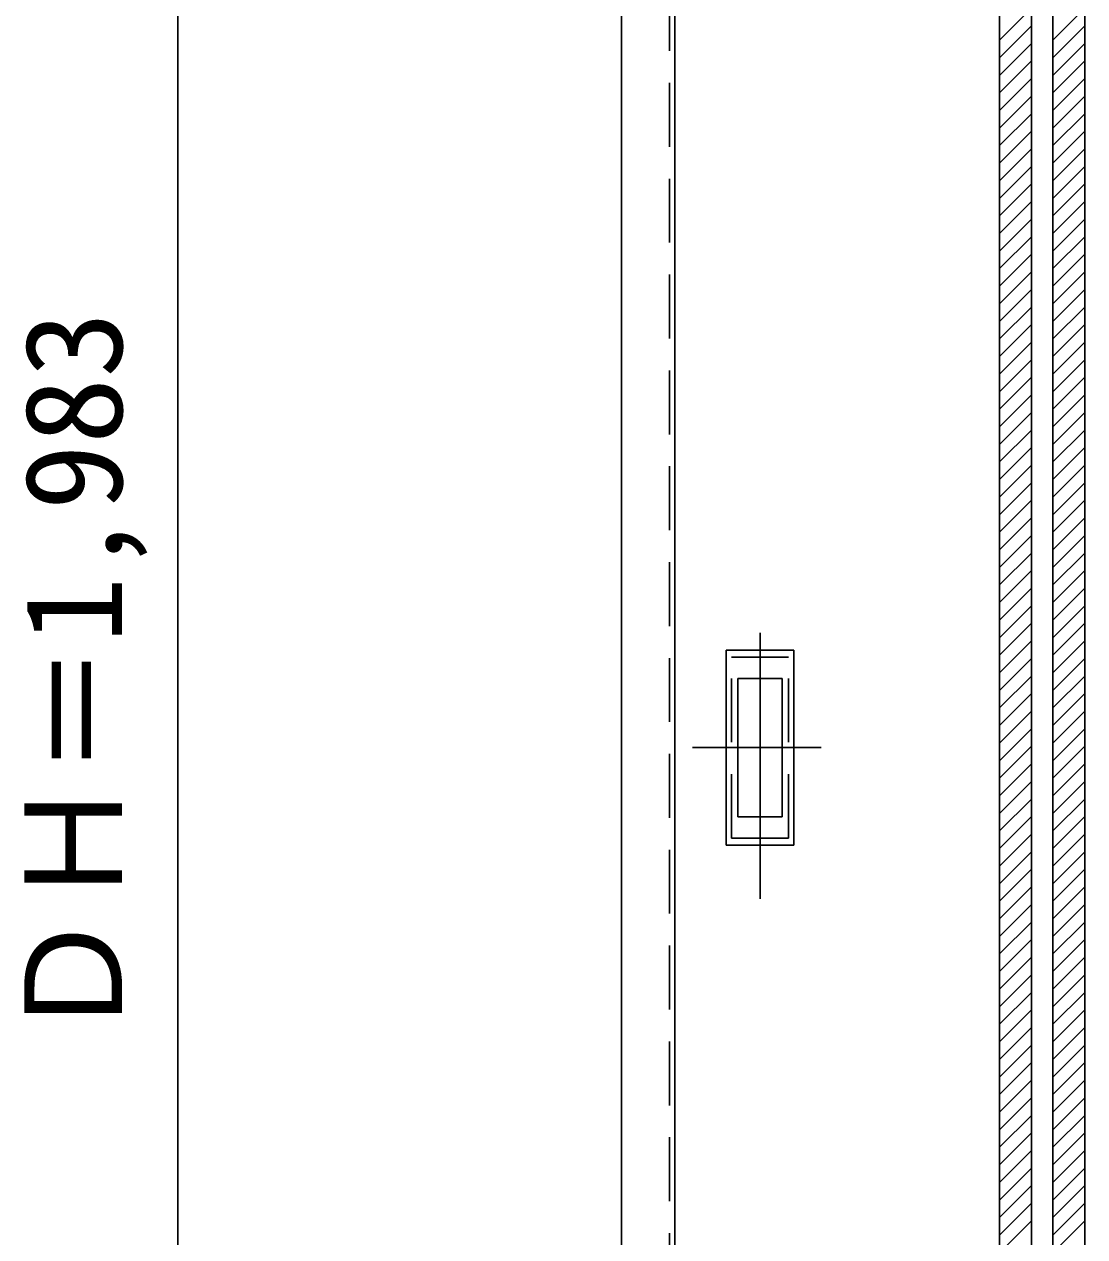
# Model space of a CAD drawing. Units: millimetres, scale not verified. Extents: x -6000 to 5700, y -4307 to 4260.
# Drawn here: x -4638 to -4040, y 2108 to 2791 of the extents above; entities that cross this region are included whole.
import ezdxf
from ezdxf.enums import TextEntityAlignment as Align

# ---------------------------------------------------------------- set-up
doc = ezdxf.new("R2010")
doc.units = ezdxf.units.MM
doc.header["$LTSCALE"] = 30
doc.linetypes.add('CHAIN1', pattern=[8, 5, -1, 1, -1])
doc.linetypes.add('DASHED1', pattern=[1.8, 1.2, -0.6])
for name, color, linetype in [('0-2_扉', 4, 'DASHED1'), ('0-4_枠', 3, 'Continuous'), ('0-6_引手', 7, 'Continuous'), ('0-B_寸法', 4, 'Continuous'), ('0-C_ハッチ', 4, 'DASHED1')]:
    doc.layers.add(name, color=color, linetype=linetype)
doc.styles.add('ＭＳ ゴシック', font='')
doc.styles.get('ＭＳ ゴシック').set_extended_font_data('MS Gothic')

msp = doc.modelspace()

# ---------------------------------------------------------------- linework, layer by layer
at = {"layer": '0-2_扉', "color": 7, "linetype": 'Continuous'}
for p, q in [((-4088.15, 1426), (-4088.15, 3409)), ((-4070.15, 1426.5), (-4070.15, 3408.5)), ((-4058.15, 1426.5), (-4058.15, 3408.5)), ((-4040.15, 1426.5), (-4040.15, 3408.5))]:
    msp.add_line(p, q, dxfattribs=at)
at = {"layer": '0-4_枠'}
msp.add_line((-4271.15, 1418), (-4271.15, 3453), dxfattribs=at)
at = {"layer": '0-4_枠', "color": 4, "linetype": 'DASHED1'}
msp.add_line((-4274.15, 1426), (-4274.15, 3409), dxfattribs=at)
at = {"layer": '0-4_枠'}
msp.add_lwpolyline([(-4271.15, 1418), (-4301.15, 1418), (-4301.15, 3453)], dxfattribs=at)
at = {"layer": '0-6_引手', "linetype": 'CHAIN1'}
for p, q in [((-4223.15, 2298.27), (-4223.15, 2469.12)), ((-4261.22, 2383.5), (-4188.71, 2383.5))]:
    msp.add_line(p, q, dxfattribs=at)
at = {"layer": '0-6_引手'}
for p, q in [((-4242.15, 2438.5), (-4204.15, 2438.5)), ((-4242.15, 2328.5), (-4242.15, 2438.5)), ((-4204.15, 2328.5), (-4204.15, 2438.5)), ((-4235.65, 2422.5), (-4210.65, 2422.5)), ((-4235.65, 2344.5), (-4235.65, 2422.5)), ((-4210.65, 2344.5), (-4210.65, 2422.5)), ((-4235.65, 2344.5), (-4210.65, 2344.5)), ((-4242.15, 2328.5), (-4204.15, 2328.5))]:
    msp.add_line(p, q, dxfattribs=at)
at = {"layer": '0-6_引手', "linetype": 'DASHED1'}
for p, q in [((-4207.15, 2332.5), (-4207.15, 2434.5)), ((-4239.15, 2332.5), (-4207.15, 2332.5))]:
    msp.add_line(p, q, dxfattribs=at)
msp.add_lwpolyline([(-4239.15, 2332.5), (-4239.15, 2434.5), (-4207.15, 2434.5)], dxfattribs=at)
at = {"layer": '0-B_寸法'}
msp.add_line((-4551.15, 3409), (-4551.15, 1426), dxfattribs=at)
at = {"layer": '0-C_ハッチ'}
for p, q in [((-4088.15, 2782.03), (-4070.15, 2800.03)), ((-4058.15, 2782.03), (-4040.15, 2800.03)), ((-4088.15, 2772.13), (-4070.15, 2790.13)), ((-4058.15, 2772.13), (-4040.15, 2790.13)), ((-4088.15, 2762.23), (-4070.15, 2780.23)), ((-4058.15, 2762.23), (-4040.15, 2780.23)), ((-4088.15, 2752.33), (-4070.15, 2770.33)), ((-4058.15, 2752.33), (-4040.15, 2770.33)), ((-4088.15, 2742.44), (-4070.15, 2760.44)), ((-4058.15, 2742.44), (-4040.15, 2760.44)), ((-4088.15, 2732.54), (-4070.15, 2750.54)), ((-4058.15, 2732.54), (-4040.15, 2750.54)), ((-4088.15, 2722.64), (-4070.15, 2740.64)), ((-4058.15, 2722.64), (-4040.15, 2740.64)), ((-4088.15, 2712.74), (-4070.15, 2730.74)), ((-4058.15, 2712.74), (-4040.15, 2730.74)), ((-4088.15, 2702.84), (-4070.15, 2720.84)), ((-4058.15, 2702.84), (-4040.15, 2720.84)), ((-4088.15, 2692.94), (-4070.15, 2710.94)), ((-4058.15, 2692.94), (-4040.15, 2710.94)), ((-4088.15, 2683.04), (-4070.15, 2701.04)), ((-4058.15, 2683.04), (-4040.15, 2701.04)), ((-4088.15, 2673.14), (-4070.15, 2691.14)), ((-4058.15, 2673.14), (-4040.15, 2691.14)), ((-4088.15, 2663.24), (-4070.15, 2681.24)), ((-4058.15, 2663.24), (-4040.15, 2681.24)), ((-4088.15, 2653.34), (-4070.15, 2671.34)), ((-4058.15, 2653.34), (-4040.15, 2671.34)), ((-4088.15, 2643.44), (-4070.15, 2661.44)), ((-4058.15, 2643.44), (-4040.15, 2661.44)), ((-4088.15, 2633.54), (-4070.15, 2651.54)), ((-4058.15, 2633.54), (-4040.15, 2651.54)), ((-4088.15, 2623.64), (-4070.15, 2641.64)), ((-4058.15, 2623.64), (-4040.15, 2641.64)), ((-4088.15, 2613.74), (-4070.15, 2631.74)), ((-4058.15, 2613.74), (-4040.15, 2631.74)), ((-4088.15, 2603.84), (-4070.15, 2621.84)), ((-4058.15, 2603.84), (-4040.15, 2621.84)), ((-4088.15, 2593.94), (-4070.15, 2611.94)), ((-4058.15, 2593.94), (-4040.15, 2611.94)), ((-4088.15, 2584.04), (-4070.15, 2602.04)), ((-4058.15, 2584.04), (-4040.15, 2602.04)), ((-4088.15, 2574.14), (-4070.15, 2592.14)), ((-4058.15, 2574.14), (-4040.15, 2592.14)), ((-4088.15, 2564.24), (-4070.15, 2582.24)), ((-4058.15, 2564.24), (-4040.15, 2582.24)), ((-4088.15, 2554.34), (-4070.15, 2572.34)), ((-4058.15, 2554.34), (-4040.15, 2572.34)), ((-4088.15, 2544.45), (-4070.15, 2562.45)), ((-4058.15, 2544.45), (-4040.15, 2562.45)), ((-4088.15, 2534.55), (-4070.15, 2552.55)), ((-4058.15, 2534.55), (-4040.15, 2552.55)), ((-4088.15, 2524.65), (-4070.15, 2542.65)), ((-4058.15, 2524.65), (-4040.15, 2542.65)), ((-4088.15, 2514.75), (-4070.15, 2532.75)), ((-4058.15, 2514.75), (-4040.15, 2532.75)), ((-4088.15, 2504.85), (-4070.15, 2522.85)), ((-4058.15, 2504.85), (-4040.15, 2522.85)), ((-4088.15, 2494.95), (-4070.15, 2512.95)), ((-4058.15, 2494.95), (-4040.15, 2512.95)), ((-4088.15, 2485.05), (-4070.15, 2503.05)), ((-4058.15, 2485.05), (-4040.15, 2503.05)), ((-4088.15, 2475.15), (-4070.15, 2493.15)), ((-4058.15, 2475.15), (-4040.15, 2493.15)), ((-4088.15, 2465.25), (-4070.15, 2483.25)), ((-4058.15, 2465.25), (-4040.15, 2483.25)), ((-4088.15, 2455.35), (-4070.15, 2473.35)), ((-4058.15, 2455.35), (-4040.15, 2473.35)), ((-4088.15, 2445.45), (-4070.15, 2463.45)), ((-4058.15, 2445.45), (-4040.15, 2463.45)), ((-4088.15, 2435.55), (-4070.15, 2453.55)), ((-4058.15, 2435.55), (-4040.15, 2453.55)), ((-4088.15, 2425.65), (-4070.15, 2443.65)), ((-4058.15, 2425.65), (-4040.15, 2443.65)), ((-4088.15, 2415.75), (-4070.15, 2433.75)), ((-4058.15, 2415.75), (-4040.15, 2433.75)), ((-4088.15, 2405.85), (-4070.15, 2423.85)), ((-4058.15, 2405.85), (-4040.15, 2423.85)), ((-4088.15, 2395.95), (-4070.15, 2413.95)), ((-4058.15, 2395.95), (-4040.15, 2413.95)), ((-4088.15, 2386.05), (-4070.15, 2404.05)), ((-4058.15, 2386.05), (-4040.15, 2404.05)), ((-4088.15, 2376.15), (-4070.15, 2394.15)), ((-4058.15, 2376.15), (-4040.15, 2394.15)), ((-4088.15, 2366.25), (-4070.15, 2384.25)), ((-4058.15, 2366.25), (-4040.15, 2384.25)), ((-4088.15, 2356.35), (-4070.15, 2374.35)), ((-4058.15, 2356.35), (-4040.15, 2374.35)), ((-4088.15, 2346.46), (-4070.15, 2364.46)), ((-4058.15, 2346.46), (-4040.15, 2364.46)), ((-4088.15, 2336.56), (-4070.15, 2354.56)), ((-4058.15, 2336.56), (-4040.15, 2354.56)), ((-4088.15, 2326.66), (-4070.15, 2344.66)), ((-4058.15, 2326.66), (-4040.15, 2344.66)), ((-4088.15, 2316.76), (-4070.15, 2334.76)), ((-4058.15, 2316.76), (-4040.15, 2334.76)), ((-4088.15, 2306.86), (-4070.15, 2324.86)), ((-4058.15, 2306.86), (-4040.15, 2324.86)), ((-4088.15, 2296.96), (-4070.15, 2314.96)), ((-4058.15, 2296.96), (-4040.15, 2314.96)), ((-4088.15, 2287.06), (-4070.15, 2305.06)), ((-4058.15, 2287.06), (-4040.15, 2305.06)), ((-4088.15, 2277.16), (-4070.15, 2295.16)), ((-4058.15, 2277.16), (-4040.15, 2295.16)), ((-4088.15, 2267.26), (-4070.15, 2285.26)), ((-4058.15, 2267.26), (-4040.15, 2285.26)), ((-4088.15, 2257.36), (-4070.15, 2275.36)), ((-4058.15, 2257.36), (-4040.15, 2275.36)), ((-4088.15, 2247.46), (-4070.15, 2265.46)), ((-4058.15, 2247.46), (-4040.15, 2265.46)), ((-4088.15, 2237.56), (-4070.15, 2255.56)), ((-4058.15, 2237.56), (-4040.15, 2255.56)), ((-4088.15, 2227.66), (-4070.15, 2245.66)), ((-4058.15, 2227.66), (-4040.15, 2245.66)), ((-4088.15, 2217.76), (-4070.15, 2235.76)), ((-4058.15, 2217.76), (-4040.15, 2235.76)), ((-4088.15, 2207.86), (-4070.15, 2225.86)), ((-4058.15, 2207.86), (-4040.15, 2225.86)), ((-4088.15, 2197.96), (-4070.15, 2215.96)), ((-4058.15, 2197.96), (-4040.15, 2215.96)), ((-4088.15, 2188.06), (-4070.15, 2206.06)), ((-4058.15, 2188.06), (-4040.15, 2206.06)), ((-4088.15, 2178.16), (-4070.15, 2196.16)), ((-4058.15, 2178.16), (-4040.15, 2196.16)), ((-4088.15, 2168.26), (-4070.15, 2186.26)), ((-4058.15, 2168.26), (-4040.15, 2186.26)), ((-4088.15, 2158.36), (-4070.15, 2176.36)), ((-4058.15, 2158.36), (-4040.15, 2176.36)), ((-4088.15, 2148.47), (-4070.15, 2166.47)), ((-4058.15, 2148.47), (-4040.15, 2166.47)), ((-4088.15, 2138.57), (-4070.15, 2156.57)), ((-4058.15, 2138.57), (-4040.15, 2156.57)), ((-4088.15, 2128.67), (-4070.15, 2146.67)), ((-4058.15, 2128.67), (-4040.15, 2146.67)), ((-4088.15, 2118.77), (-4070.15, 2136.77)), ((-4058.15, 2118.77), (-4040.15, 2136.77)), ((-4088.15, 2108.87), (-4070.15, 2126.87)), ((-4058.15, 2108.87), (-4040.15, 2126.87)), ((-4088.15, 2098.97), (-4070.15, 2116.97)), ((-4058.15, 2098.97), (-4040.15, 2116.97))]:
    msp.add_line(p, q, dxfattribs=at)

# ---------------------------------------------------------------- texts
at = {"layer": '0-B_寸法', "color": 7, "style": 'ＭＳ ゴシック'}
msp.add_text('ＤＨ＝1,983', height=54.99, rotation=90, dxfattribs=at).set_placement((-4566.15, 2217.25), align=Align.BOTTOM_LEFT)

doc.saveas('drawing.dxf')
